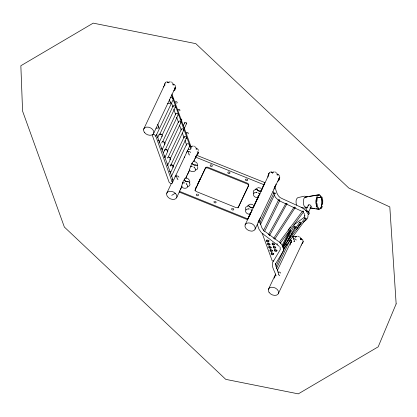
<?xml version="1.0" encoding="UTF-8"?>
<svg xmlns="http://www.w3.org/2000/svg" width="417" height="417" viewBox="0 0 417 417"><rect width="100%" height="100%" fill="white"/><g stroke="black" fill="none" stroke-linecap="round" stroke-linejoin="round"><path stroke-width="0.63" d="M249.955 215.563L249.668 215.667A7.131 1.814 -14.5 0 1 249.548 215.553L249.528 215.297M257.372 198.7L257.393 198.961A7.131 1.814 -14.5 0 0 257.513 199.076L257.956 198.815M172.247 183.037L172.372 182.729A1.944 1.345 25.3 0 0 172.059 181.65L155.645 135.76L154.316 134.592A1.71 1.183 25.3 0 0 153.049 134.535L152.377 135.254A1.944 1.345 25.3 0 0 152.685 136.333L169.104 182.219L170.428 183.386A1.71 1.183 25.3 0 0 171.695 183.449L172.247 183.037L189.844 145.768A1.944 1.345 25.3 0 0 189.532 144.689L188.421 143.881A1.71 1.183 25.3 0 0 187.155 143.818L186.602 144.23L171.444 176.308M259.442 219.592L259.113 220.306M316.852 201.468L317.321 198.028M322.69 204.45L322.779 200.598L322.06 197.121M264.524 231.56L279.807 200.447C280.219 199.357 277.899 199.482 278.785 200.358M189.391 182.933C189.646 181.942 187.796 181.114 187.29 181.729L184.94 180.78C183.261 178.585 182.307 184.429 181.729 185.862A7.131 5.218 -89.4 0 1 181.63 186.451L181.567 186.884L183.256 187.978A3.602 2.591 18.4 0 0 187.614 186.837C188.531 185.357 185.773 184.053 186.211 183.511L186.248 183.949M164.637 85.032L164.345 85.078L164.475 84.375M248.725 209.032L249.189 209.079L249.1 208.766L246.854 209.167L245.78 210.184A3.602 2.591 18.4 0 0 247.839 213.916L249.851 214.317L250.075 213.952A7.131 5.723 -43.4 0 1 250.388 213.488C251.847 211.987 251.972 210.304 251.044 209.553L251.076 209.986M251.915 210.778L254.042 205.774A6.933 1.491 56.2 0 0 253.922 205.816A4.957 2.137 63.8 0 0 253.781 206.003M261.881 189.182L260.213 193.425L258.232 196.892A7.131 5.723 -43.4 0 0 257.92 197.356L257.696 197.721L255.684 197.319A3.602 2.591 18.4 0 1 253.625 193.587L254.693 192.576L256.945 192.169L257.034 192.487L256.57 192.44M272.285 173.102L272.369 172.419L270.857 171.929M295.658 237.382L295.742 236.7L297.326 236.194M260.406 224.497A0.631 0.302 46.3 0 1 260.432 224.622L275.22 193.337A0.631 0.506 -6 0 0 275.022 192.962L273.927 193.05A0.631 0.302 46.3 0 0 274.11 193.457L274.23 193.592M193.29 161.676A6.933 1.939 -10.8 0 0 193.212 161.588L191.632 163.85L189.573 169.266A7.131 5.218 -89.4 0 1 189.474 169.86L189.412 170.292L191.095 171.382A3.602 2.591 18.4 0 0 195.458 170.24C196.386 168.765 193.582 167.457 194.056 166.92L194.093 167.353M167.723 82.644L169.818 81.862M190.809 146.758L192.857 146.023M176.772 197.361L176.907 196.371A5.426 3.753 25.3 0 0 169.432 191.294A5.426 3.753 25.3 0 0 168.551 197.721A5.426 3.753 25.3 0 0 176.772 197.361L179.81 190.929M189.433 170.157L189.474 169.86M303.008 242.079L303.133 241.271L303.008 242.079M291.374 241.704L291.243 242.496M308.048 215.829C308.127 218.868 305.473 220.718 303.18 222.136M286.953 203.777A0.672 0.526 25.5 0 0 286.078 203.381L285.864 203.804M269.617 235.391L286.948 203.777M269.679 235.308L269.194 234.688M164.376 84.083L164.673 83.186M196.543 155.228L264.837 182.589L263.648 185.424M268.011 175.468L267.938 177.089M268.475 174.916L268.611 174.421M164.48 84.578L164.392 85.297L164.444 84.521L165.059 85.089M268.564 174.598L268.48 174.916M288.356 230.236L289.455 228.172L290.758 227.067M175.87 175.098L177.314 178.492M187.473 150.412L188.964 153.852M260.359 217.752L257.961 222.506M294.626 227.098A0.678 0.443 16.1 0 0 295.278 226.639L294.444 225.925L294.188 226.822M255.517 189.73L255.663 189.271A3.602 2.591 18.4 0 1 257.503 188.067M181.932 186.112L179.221 192.06L247.484 219.629L250.841 212.524M247.484 219.629L251.018 211.935M321.815 207.645L322.341 206.191M184.152 179.951L184.867 178.502M156.547 134.816L156.672 134.462L172.893 179.571L171.966 181.541M155.739 136.432L173.211 99.517A1.944 1.345 25.3 0 0 172.904 98.438L171.788 97.635A1.71 1.183 25.3 0 0 170.522 97.573M186.602 144.23L186.477 144.543A1.944 1.345 25.3 0 0 186.576 145.257M279.171 178.924L278.942 179.482L278.801 179.258M302.445 243.059L302.315 243.763L302.174 243.538M192.117 163.026L191.935 163.412M183.892 182.995L184.356 183.042L184.267 182.729L182.719 182.98M191.737 166.404L192.201 166.451L192.112 166.133L190.564 166.383M258.941 193.405L258.566 193.107L258.889 192.956L259.76 194.181M253.338 207.828L253.52 207.442M261.183 191.231L261.36 190.845M143.688 129.15L164.705 84.693M153.732 133.205L174.749 88.748M157.642 137.761L159.211 134.441M159.57 134.66L173.118 105.996M162.062 135.311L175.333 107.232M159.268 142.202L162.145 136.114M162.62 141.78L175.891 113.7M164.83 143.021L178.106 114.941M164.918 143.823L162.041 149.906A1.694 1.173 25.3 0 0 161.238 148.098M163.443 152.622L164.751 149.854M165.111 150.073L178.664 121.41M167.326 151.314L180.874 122.65M164.814 157.616L167.686 151.533M168.16 157.199L181.437 129.119M183.397 125.553L184.731 122.728M184.215 128.572L186.618 123.489M170.376 158.439L183.647 130.359M167.582 165.325L170.459 159.242M170.657 165.492L184.205 136.828M173.149 166.143L186.42 138.069M173.232 166.946L170.355 173.034A1.694 1.173 25.3 0 0 169.557 171.22M166.727 193.311L171.429 183.365M182.531 183.308L182.761 182.823M190.376 166.711L190.6 166.232M185.773 177.986L189.339 170.438M193.457 161.733L196.198 155.932M180.363 189.761L182.026 186.248M185.893 178.059L187.004 175.719M187.556 174.551L189.49 170.454M193.639 161.681L194.468 159.925M195.02 158.757L196.126 156.417M196.678 155.244L197.783 152.909M249.851 214.317L250.638 212.654M257.696 197.721L258.743 195.505M253.213 207.296L258.973 195.109M261.167 190.465L264.461 183.501L261.746 189.448M253.791 206.279L258.733 195.834M245.128 224.883L245.644 224.044A5.426 3.753 25.3 0 1 253.765 225.055A5.426 3.753 25.3 0 1 252.671 231.018L251.425 231.133A5.426 3.753 25.3 0 1 245.128 224.883L250.93 212.607M254.021 206.285L258.941 195.656M261.704 189.813L268.887 174.619M251.774 211.127L252.004 210.648M259.619 194.53L259.848 194.051M255.089 229.168L278.848 178.898M259.718 223.032L273.943 192.946M275.991 266.458L285.014 247.359M288.845 239.259L289.94 236.945L290.357 236.778M289.815 240.374L276.429 268.621A0.631 0.302 46.3 0 0 276.247 268.22M268.459 289.278L275.642 274.084M277.3 270.576L291.389 240.771M305.744 210.611L308.377 205.044M275.574 275.069L274.74 276.836L274.673 278.155M291.233 241.938L290.399 243.7L290.336 245.019M308.653 211.925L311.129 206.691M278.499 293.333L302.262 243.069M184.09 180.003L184.272 179.623M268.798 173.853L269.163 173.097L268.803 173.853M274.839 239.03L295.205 207.598A0.662 0.516 25.5 0 0 294.746 207.129L294.021 207.228L273.651 238.394M263.544 230.497L278.556 199.925M282.21 245.264L288.752 231.946M282.721 246.39L290.654 230.241L289.893 229.996M282.83 246.51L290.654 230.241M279.197 179.107L279.056 179.388L279.067 178.773M198.096 153.211L197.955 153.492L197.893 152.486M294.021 207.228L294.131 207.588M268.449 234.735L285.775 203.579M282.596 246.89L294.131 226.144M287.688 240.515L295.278 226.874M300.141 222.162L299.646 222.219L299.604 222.918M275.189 193.483L274.532 193.769M303.008 212.039L303.43 212.05A0.605 0.469 21.4 0 0 303.639 211.737C303.983 210.82 301.929 210.83 302.455 211.648M304.076 217.596L304.806 215.719L304.843 216.006L304.618 214.703M283.503 249.215L306.125 218.8C306.479 218.055 304.462 217.518 304.968 218.654M321.1 208.792L321.778 207.713M197.236 166.336L197.496 165.924A3.602 2.591 18.4 0 0 197.21 163.86M189.422 182.615L189.203 182.182M273.901 189.125L275.892 185.028L275.991 184.027M283.018 247.662L299.646 222.219M283.393 249.554L286.922 244.153M296.456 229.574L300.688 223.095A0.662 0.433 16.1 0 0 300.725 222.756L300.146 222.162M187.092 151.626L186.623 152.205M175.448 176.266L174.978 176.844M174.395 90.797L174.905 90.072M197.434 154.952L197.825 154.394M277.764 181.369L279.041 180.118M287 204.158L286.646 204.189M268.569 174.587L268.788 173.894L268.48 175.13L268.772 175.077M302.398 211.231L279.197 242.418L280.281 242.866M303.54 211.961L280.323 243.174A0.693 0.281 37.8 0 0 280.318 242.908M282.867 247.802L304.994 218.055M173.029 85.032L173.477 84.552L172.878 84.244L173.055 84.729M196.068 149.192L196.548 148.697L196.871 149.203M277.164 175.083L277.581 174.587L278.264 174.718M300.537 239.363L300.985 238.884L300.386 238.576L300.563 239.061M189.719 146.075L189.167 146.487M196.574 155.025L195.63 157.131L263.893 184.7L264.837 182.589M173.832 85.047L172.336 82.702M277.967 175.093L276.471 172.753M301.34 239.379L301.017 238.873L302.273 239.337M255.621 189.62C256.08 188.833 257.815 189.547 257.612 190.225L259.968 191.174L260.328 191.116L260.093 190.908L261.193 191.158M247.776 206.212C248.24 205.43 249.971 206.144 249.773 206.816L252.123 207.77L252.483 207.708L252.254 207.504L253.348 207.755M190.918 148.488L191.257 147.373L171.887 94.06M184.929 178.424L185.367 178.184A6.933 1.939 -10.8 0 1 185.445 178.267M306.125 218.8L305.859 218.967M318.333 195.792L319.036 195.229M304.254 217.356L293.865 224.852M294.402 228.407L296.471 226.931M298.536 225.456L301.116 223.611M165.513 82.451L166.096 82.055M269.648 172.502L270.232 172.101M293.021 236.783L293.604 236.387M255.673 189.464L256.069 189.282M168.364 82.837L168.911 82.514M171.747 195.338L175.291 193.253M305.854 208.052L304.931 208.198L301.194 207.437M168.213 82.404L168.932 82.045M191.658 146.721L190.71 146.258L191.257 146.555L191.929 146.221M295.184 207.916L294.741 207.885M170.204 97.74L170.522 97.573M273.026 172.112L272.39 172.429L273.953 171.908M296.398 236.392L295.231 236.981M271.858 172.695L273.046 172.565M295.705 236.741L296.419 236.846M274.475 187.358L275.058 186.795L274.996 186.222M293.187 239.045L294.897 238.779L296.346 240.004M197.048 165.591C197.799 166.758 196.094 164.063 195.12 165.184C193.973 165.424 192.654 164.303 191.992 163.36M188.067 181.572C187.045 182.219 185.091 181.52 184.741 180.498L185.065 180.514L184.543 180.149M260.745 191.017C259.562 191.674 257.55 190.923 257.221 189.594M252.9 207.614C251.717 208.271 249.705 207.52 249.376 206.186M249.23 204.471L250.904 204.148L252.947 204.757M196.522 148.728L197.126 148.822M300.287 239.103L301.632 238.998M277.889 272.025L279.838 272.134L280.688 273.14M268.621 234.562L268.887 234.557M167.556 103.505L170.605 103.426L169.448 99.585M155.911 128.144L158.96 128.066L157.798 124.224M304.561 196.136L297.79 197.637C295.497 199.175 295.919 202.745 296.523 205.065M188.187 151.34L189.745 151.553L190.59 152.554M305.093 197.043L318.416 194.791M305.108 197.21L307.647 196.777M308.914 196.563L317.796 195.062M195.521 169.948L195.969 169.886A3.602 2.591 18.4 0 0 197.694 167.191M187.676 186.545L188.124 186.482A3.602 2.591 18.4 0 0 189.521 183.089M248.224 205.873L247.672 206.326L247.818 205.868A3.602 2.591 18.4 0 1 248.876 204.909M318.776 194.452L319.792 194.395M318.849 195.286L319.584 195.182M317.431 197.627L321.298 197.21L317.379 197.736M176.631 175.938L178.111 176.167L178.956 177.168M257.998 187.608L260.792 188.161M272.343 173.019L272.671 173.034M278.347 178.82L279.124 178.914M166.722 81.878L168.619 82.566M294.23 236.21L295.679 236.679L294.866 236.277M293.698 241.391L294.063 241.433M193.915 161.515L195.964 162.124L197.199 163.313M186.071 178.106L188.119 178.716L189.662 180.561M305.411 207.103L306.693 207.296M310.54 207.88L315.023 208.557M316.305 208.755L318.228 209.047M305.411 207.27L307.334 207.562M309.894 207.953L318.864 209.313M263.7 230.81L264.42 231.221M174.124 84.667L173.508 84.557L174.765 85.005M196.053 148.629L197.804 149.166M277.154 174.52L277.597 174.598M290.065 230.955L290.738 230.836L290.774 230.346M195.912 164.981L195.135 165.137L192.784 164.183L192.388 163.558M278.4 274.568L279.776 275.658M170.72 81.914L171.58 82.201M274.855 171.96L275.715 172.252M193.759 146.075L194.619 146.362M298.228 236.246L299.088 236.533M179.461 191.335L247.724 218.904M274.136 238.357L274.694 238.738A0.704 0.266 31.8 0 1 274.839 239.024M167.358 81.94L168.171 82.347M272.306 172.393L271.493 171.992M279.338 200.796L301.668 211.2M198.018 153.039L197.84 153.592L197.705 153.367M188.672 154.097L189.683 155.072M177.032 178.711L178.043 179.691M278.9 175.057L277.639 174.577M306.078 196.391L306.782 197.194M257.831 196.761L258.342 197.121M249.986 213.358L250.466 213.692M172.31 179.075L172.893 179.571M265.165 231.591L278.702 241.615M276.878 243.684L277.722 244.315M278.363 200.176L275.522 197.429L274.485 195.479M158.241 126.288L158.856 127.169M188.27 149.015C188.958 149.958 191.236 149.88 190.793 148.358L171.679 95.352M305.275 209.965L301.423 207.421L282.267 198.674C276.992 196.819 276.721 191.648 274.767 186.816M280.469 242.934L283.08 246.598M169.954 101.701L170.501 102.514M299.844 237.033L300.996 238.821M195.375 146.862L196.522 148.65M263.669 230.434L261.97 227.974L259.087 220.046M318.796 208.552L317.587 206.582L316.904 203.298M253.812 193.347L253.557 192.998A3.602 2.591 18.4 0 1 255.303 189.745M245.967 209.944L245.717 209.595A3.602 2.591 18.4 0 1 246.682 206.592M279.322 246.426L261.469 232.806L258.983 229.183L257.305 224.56M174.666 89.207L174.806 89.431L175.031 88.873L174.853 88.326M306.787 211.831L307.694 213.686M279.38 175.567L279.677 176.229M302.752 239.853L303.05 240.515M175.244 85.521L175.541 86.183M198.278 149.677L198.581 150.344M291.608 233.139L292.025 234.286M292.651 236.006L294.522 241.162M273.005 191.398L273.849 193.733M288.731 234.656L289.153 235.824M289.58 236.992L290.003 238.154M290.43 239.322L291.488 242.235M278.837 274.355L275.455 264.456L275.486 264.743L275.642 263.58L275.564 263.872L282.549 252.269C283.654 250.711 283.789 248.647 283.143 246.88M308.288 205.972L308.215 205.633A1.585 1.105 40.8 0 1 308.877 204.726L309.591 204.768A1.668 1.162 40.8 0 1 310.873 205.79L311.129 206.436A1.668 0.907 28.3 0 1 310.561 207.14M277.013 174.296L277.19 174.78M171.538 103.051L172.862 106.726M173.743 109.176L175.724 114.691M176.605 117.141L178.591 122.65M179.472 125.1L181.233 130M182.333 133.065L184.095 137.964M184.976 140.414L186.519 144.699M280.088 247.203L280.266 249.658L272.562 262.637C271.321 267.125 274.944 271.206 275.799 275.428A1.611 0.954 -20 0 1 275.851 274.902M184.58 157.569L184.486 156.907M163.803 87.038L163.709 86.105M291.217 240.437L291.285 241.141M318.869 209.225A7.251 2.997 89.5 0 1 318.098 208.839M317.394 207.989A7.251 2.997 89.5 0 1 316.091 200.52A7.251 2.997 89.5 0 1 318.426 194.869M320.678 196.006A7.251 2.997 89.5 0 1 321.981 203.475A7.251 2.997 89.5 0 1 319.646 209.12M316.826 206.67A7.167 2.961 89.5 0 1 316.388 205.107M316.284 204.533A7.167 2.961 89.5 0 1 316.555 197.96M319.964 195.229A7.167 2.961 89.5 0 1 321.95 203.46A7.167 2.961 89.5 0 1 318.869 209.141M306.255 211.101A2.711 1.877 25.3 0 1 308.809 213.071A2.711 1.877 25.3 0 1 307.699 215.073M304.572 214.14A2.711 1.877 25.3 0 1 303.868 213.113M305.239 210.559A2.711 1.877 25.3 0 1 308.596 211.732A2.711 1.877 25.3 0 1 308.481 214.307M306.485 211.346A1.611 1.115 25.3 0 1 306.881 211.45M305.963 207.197A5.166 2.137 89.5 0 1 303.399 202.412A5.166 2.137 89.5 0 1 305.651 196.965M274.511 244.211A1.272 0.881 25.3 0 1 273.062 244.086A1.272 0.881 25.3 0 1 272.437 242.929M273.813 253.578A1.272 0.881 25.3 0 1 272.218 253.896A1.272 0.881 25.3 0 1 271.556 252.452M275.861 247.265A1.272 0.881 25.3 0 1 274.376 247.38A1.272 0.881 25.3 0 1 273.604 246.139M272.536 250.57A1.272 0.881 25.3 0 1 271.201 250.753A1.272 0.881 25.3 0 1 270.252 249.679M271.186 247.516A1.272 0.881 25.3 0 1 269.736 247.396A1.272 0.881 25.3 0 1 269.111 246.233M262.976 233.661A0.761 0.526 25.3 0 0 262.496 234.125L272.197 260.813A1.037 0.714 25.3 0 0 273.667 260.797M277.133 250.273A1.272 0.881 25.3 0 1 275.851 250.711A1.272 0.881 25.3 0 1 274.746 249.585M270.018 244.305A1.272 0.881 25.3 0 1 268.433 244.091A1.272 0.881 25.3 0 1 268.053 242.819M269.137 240.734A1.272 0.881 25.3 0 1 267.855 241.172A1.272 0.881 25.3 0 1 266.75 240.046M290.013 237.309A0.631 0.302 46.3 0 1 289.924 237.049M276.153 275.809A1.611 0.954 -20 0 1 275.929 275.642M294.553 241.417A1.611 0.954 -20 0 1 294.47 241.688M293.104 237.137A1.053 0.688 59.5 0 1 293.365 236.887M301.376 244.946A1.053 0.688 59.5 0 1 301.267 245.102M302.064 239.853A7.178 4.253 -19.8 0 1 302.32 240.103M269.731 172.857A1.053 0.688 59.5 0 1 269.841 172.701M166.091 149.745A1.272 0.881 25.3 0 1 166.706 149.958M166.977 150.141A1.272 0.881 25.3 0 1 167.196 150.365M178.643 122.113A1.272 0.881 25.3 0 1 179.237 121.081A1.272 0.881 25.3 0 1 180.806 121.78A1.272 0.881 25.3 0 1 180.483 122.937M173.248 106.945A1.272 0.881 25.3 0 1 173.514 105.71A1.272 0.881 25.3 0 1 175.203 106.283A1.272 0.881 25.3 0 1 174.942 107.518M175.307 102.368A1.016 0.704 25.3 0 1 175.958 101.597A1.016 0.704 25.3 0 1 177.162 102.358A1.016 0.704 25.3 0 1 176.511 103.135M159.732 134.488A1.272 0.881 25.3 0 1 159.961 134.373M160.237 134.316A1.272 0.881 25.3 0 1 161.165 134.54M159.07 135.04A1.694 1.173 25.3 0 1 161.343 134.305A1.694 1.173 25.3 0 1 161.614 136.489M158.825 140.638A1.694 1.173 25.3 0 1 159.044 142.426M158.064 140.206A1.694 1.173 25.3 0 1 158.47 140.388M164.71 150.792A1.694 1.173 25.3 0 1 166.487 149.536A1.694 1.173 25.3 0 1 167.467 151.757M180.822 118.996A1.016 0.704 25.3 0 1 181.734 119.637A1.016 0.704 25.3 0 1 181.557 120.409M170.1 159.023A1.272 0.881 25.3 0 1 169.933 159.19M169.479 157.662A1.272 0.881 25.3 0 1 169.75 157.85M169.969 158.074A1.272 0.881 25.3 0 1 170.12 158.319M181.416 129.823A1.272 0.881 25.3 0 1 182.005 128.79A1.272 0.881 25.3 0 1 183.574 129.489A1.272 0.881 25.3 0 1 183.256 130.646M164.011 155.807A1.694 1.173 25.3 0 1 164.934 157.334M184.851 123.317A1.016 0.704 25.3 0 1 185.169 122.369A1.016 0.704 25.3 0 1 186.498 122.906A1.016 0.704 25.3 0 1 186.18 123.854M167.389 158.163A1.694 1.173 25.3 0 1 169.662 157.428A1.694 1.173 25.3 0 1 169.928 159.617M167.139 163.761A1.694 1.173 25.3 0 1 167.363 165.549M170.256 166.206A1.694 1.173 25.3 0 1 171.069 164.84A1.694 1.173 25.3 0 1 173.154 165.794A1.694 1.173 25.3 0 1 172.701 167.321M163.631 142.114A1.272 0.881 25.3 0 1 164.204 142.432M164.574 142.901A1.272 0.881 25.3 0 1 164.652 143.156M175.797 114.154A1.272 0.881 25.3 0 1 177.334 113.507A1.272 0.881 25.3 0 1 177.939 115.113M178.184 110.281A1.016 0.704 25.3 0 1 178.497 109.332A1.016 0.704 25.3 0 1 179.831 109.869A1.016 0.704 25.3 0 1 179.513 110.818M161.937 143.083A1.694 1.173 25.3 0 1 162.755 141.717A1.694 1.173 25.3 0 1 164.84 142.666A1.694 1.173 25.3 0 1 164.387 144.199M170.824 165.32A1.272 0.881 25.3 0 1 171.048 165.205M171.632 165.163A1.272 0.881 25.3 0 1 172.252 165.372M172.523 165.559A1.272 0.881 25.3 0 1 172.742 165.784M172.893 166.029A1.272 0.881 25.3 0 1 172.966 166.279M172.961 166.519A1.272 0.881 25.3 0 1 172.873 166.732M184.111 137.282A1.272 0.881 25.3 0 1 185.08 136.489A1.272 0.881 25.3 0 1 186.477 137.448A1.272 0.881 25.3 0 1 185.753 138.408M186.394 133.205A1.016 0.704 25.3 0 1 186.967 132.429A1.016 0.704 25.3 0 1 188.187 133.059A1.016 0.704 25.3 0 1 187.827 133.94M174.415 87.273A1.053 0.625 -19.8 0 1 174.155 87.341M165.82 83.979A1.053 0.688 59.5 0 1 165.58 83.494M165.596 82.806A1.053 0.688 59.5 0 1 165.705 82.649M173.759 90.77A1.053 0.688 59.5 0 1 173.608 90.864M189.693 181.155A3.602 2.591 18.4 0 1 189.652 182.521M261.881 189.177A6.933 1.491 56.2 0 0 261.767 189.219A4.957 2.137 63.8 0 0 261.668 189.339M247.505 179.67A1.1 0.792 18.4 0 1 247.109 180.665A1.1 0.792 18.4 0 1 245.681 180.243A1.1 0.792 18.4 0 1 245.832 179.169M246.061 179.086A1.1 0.792 18.4 0 1 246.609 179.086M247.135 179.3A1.1 0.792 18.4 0 1 247.349 179.472M229.48 172.169A1.1 0.792 18.4 0 1 229.454 173.535A1.1 0.792 18.4 0 1 227.823 172.69A1.1 0.792 18.4 0 1 229.23 172.039M212.039 165.21A1.1 0.792 18.4 0 1 211.633 166.446A1.1 0.792 18.4 0 1 210.163 165.486A1.1 0.792 18.4 0 1 211.575 164.908M215.37 201.359A1.1 0.792 18.4 0 1 215.928 202.662A1.1 0.792 18.4 0 1 214.229 202.49A1.1 0.792 18.4 0 1 214.552 201.275M237.961 207.974A2.121 1.522 18.4 0 0 238.196 207.645L248.396 186.071A2.121 1.522 18.4 0 0 247.088 183.897L207.859 168.051A2.121 1.522 18.4 0 0 205.242 168.645L195.047 190.215A2.121 1.522 18.4 0 0 194.942 190.6M198.341 194.729A1.1 0.792 18.4 0 1 197.773 195.761A1.1 0.792 18.4 0 1 196.35 195.02A1.1 0.792 18.4 0 1 197.163 194.119M197.971 194.358A1.1 0.792 18.4 0 1 198.184 194.53M233.025 208.484A1.1 0.792 18.4 0 1 233.53 209.84A1.1 0.792 18.4 0 1 231.769 209.49A1.1 0.792 18.4 0 1 232.472 208.375M200.176 178.612A31.426 1.887 -68 0 1 199.185 180.806M198.945 181.327A31.426 1.887 -68 0 1 197.794 183.808M196.485 186.519A31.426 1.887 -68 0 1 195.776 187.916M197.455 151.428A1.053 0.625 -19.8 0 1 197.189 151.501M175.625 86.939L175.051 88.837L175.63 86.939M279.76 176.985L279.635 177.793L279.765 176.99M198.362 152.325L198.091 152.997L198.539 151.908L198.362 152.325M279.458 178.215L279.187 178.888L279.463 178.215M302.831 242.501L302.56 243.168L302.836 242.501M396.15 303.884L378.183 346.835L298.301 393.867L225.759 379.361L64.359 227.051L22.581 111.115L20.85 65.74L93.21 23.133L195.797 43.644L348.779 188.015L389.812 206.926L396.15 303.884M205.482 167.915L195.286 189.49A2.121 1.522 18.4 0 0 196.595 191.664L235.824 207.51A2.121 1.522 18.4 0 0 238.441 206.915L248.636 185.346A2.121 1.522 18.4 0 0 247.328 183.167L208.099 167.326A2.121 1.522 18.4 0 0 205.482 167.915M175.062 89.056L174.921 89.342L175.062 89.05M269.09 292.4A5.426 3.753 25.3 0 0 278.019 294.188A5.426 3.753 25.3 0 0 273.328 287.329A5.426 3.753 25.3 0 0 269.09 292.4M144.318 132.272A5.426 3.753 25.3 0 0 153.253 134.06A5.426 3.753 25.3 0 0 148.561 127.195A5.426 3.753 25.3 0 0 144.318 132.272M268.934 247.688A1.272 0.881 25.3 0 0 271.029 248.079A1.272 0.881 25.3 0 0 269.898 246.478A1.272 0.881 25.3 0 0 268.934 247.688M272.259 244.383A1.272 0.881 25.3 0 0 274.35 244.774A1.272 0.881 25.3 0 0 273.224 243.174A1.272 0.881 25.3 0 0 272.259 244.383M270.101 250.898A1.272 0.881 25.3 0 0 272.197 251.289A1.272 0.881 25.3 0 0 271.066 249.689A1.272 0.881 25.3 0 0 270.101 250.898M274.594 250.805A1.272 0.881 25.3 0 0 276.69 251.196A1.272 0.881 25.3 0 0 275.559 249.595A1.272 0.881 25.3 0 0 274.594 250.805M273.427 247.594A1.272 0.881 25.3 0 0 275.522 247.985A1.272 0.881 25.3 0 0 274.391 246.384A1.272 0.881 25.3 0 0 273.427 247.594M271.269 254.109A1.272 0.881 25.3 0 0 273.364 254.5A1.272 0.881 25.3 0 0 272.233 252.9A1.272 0.881 25.3 0 0 271.269 254.109M267.766 244.477A1.272 0.881 25.3 0 0 269.862 244.868A1.272 0.881 25.3 0 0 268.73 243.267A1.272 0.881 25.3 0 0 267.766 244.477M266.599 241.266A1.272 0.881 25.3 0 0 268.694 241.657A1.272 0.881 25.3 0 0 267.563 240.056A1.272 0.881 25.3 0 0 266.599 241.266"/></g></svg>
